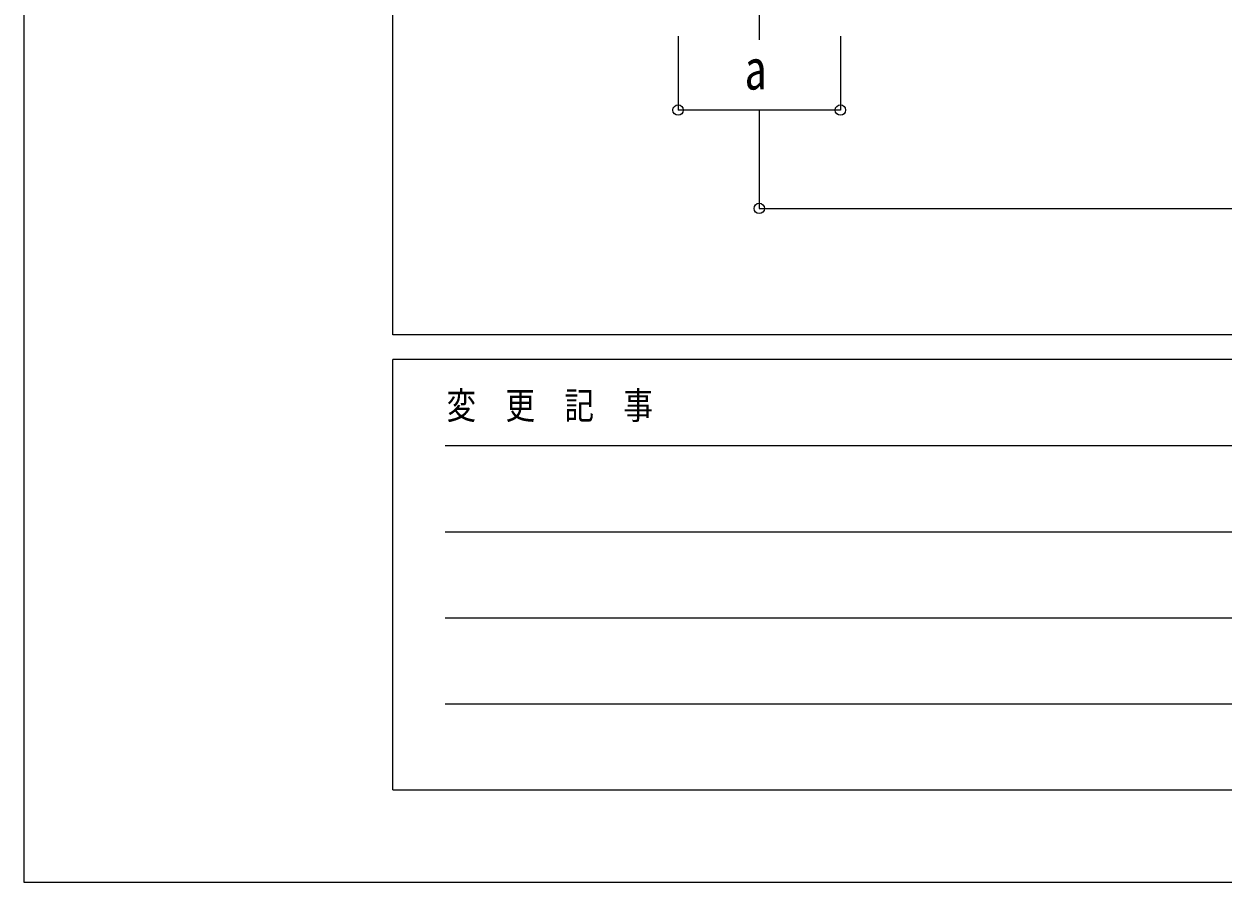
# Model space of a CAD drawing. Units: millimetres, scale not verified. Extents: x -21025 to 21025, y -14850 to 14850.
# Drawn here: x -21025 to -16149, y -14850 to -11360 of the extents above; entities that cross this region are included whole.
import ezdxf
from ezdxf.enums import TextEntityAlignment as Align

# ---------------------------------------------------------------- set-up
doc = ezdxf.new("R2010")
doc.units = ezdxf.units.MM
doc.header["$LTSCALE"] = 60
for name, color, linetype in [('0-4_YKK_12', 2, 'Continuous'), ('0-7_YKK_D', 6, 'Continuous'), ('0-8_YKK_ZWAK', 7, 'Continuous')]:
    doc.layers.add(name, color=color, linetype=linetype)
doc.styles.add('ＭＳ ゴシック', font='')
doc.styles.get('ＭＳ ゴシック').set_extended_font_data('MS Gothic')

msp = doc.modelspace()

# ---------------------------------------------------------------- linework, layer by layer
at = {"layer": '0-4_YKK_12'}
msp.add_line((-18034.9, -11060), (-18034.9, -11424.25), dxfattribs=at)
at = {"layer": '0-7_YKK_D'}
for p, q in [((-18364.9, -11410), (-18364.9, -11711)), ((-17704.9, -11410), (-17704.9, -11711)), ((-17704.9, -11710), (-18364.9, -11710)), ((-18034.9, -11711), (-18034.9, -12111)), ((-18034.9, -12110), (-10298.4, -12110))]:
    msp.add_line(p, q, dxfattribs=at)
for centre in [(-18364.9, -11710), (-17704.9, -11710), (-18034.9, -12110)]:
    msp.add_circle(centre, 21.25, dxfattribs=at)
at = {"layer": '0-8_YKK_ZWAK'}
for p, q in [((-19524.9, -12625), (-19524.9, 13875)), ((19475.1, -12625), (-19524.9, -12625)), ((-6524.9, -12725), (-19524.9, -12725)), ((-19524.9, -14475), (-19524.9, -12725)), ((-19312.4, -13075), (-6774.9, -13075)), ((-19312.4, -13425), (-6774.9, -13425)), ((-19312.4, -13775), (-6774.9, -13775)), ((-19312.4, -14125), (-6774.9, -14125)), ((-19524.9, -14475), (-6524.9, -14475))]:
    msp.add_line(p, q, dxfattribs=at)
msp.add_lwpolyline([(-21025, -14850), (21025, -14850), (21025, 14850), (-21025, 14850)], close=True, dxfattribs=at)

# ---------------------------------------------------------------- texts
at = {"layer": '0-7_YKK_D', "style": 'ＭＳ ゴシック', "width": 0.8}
msp.add_text('a', height=165, dxfattribs=at).set_placement((-18094.9, -11676), align=Align.BOTTOM_LEFT)
at = {"layer": '0-8_YKK_ZWAK', "style": 'ＭＳ ゴシック', "width": 0.8}
msp.add_text('変  更  記  事', height=110, dxfattribs=at).set_placement((-19306.55, -13000), align=Align.BOTTOM_LEFT)

doc.saveas('drawing.dxf')
